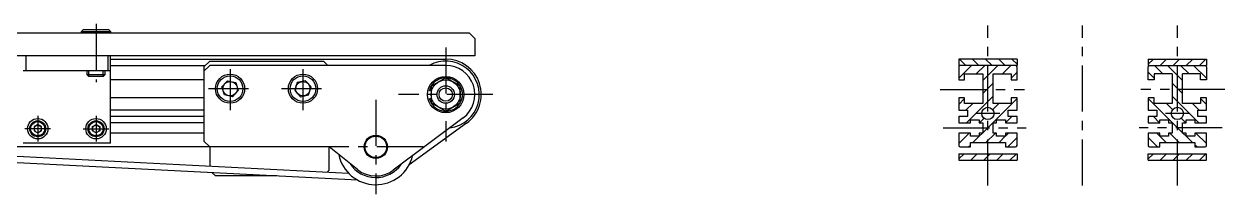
# Model space of a CAD drawing. Extents: x -5 to 1669, y -24 to 976.
# Drawn here: x 1257.1 to 1669.2, y 123.6 to 182.1 of the extents above; entities that cross this region are included whole.
import ezdxf

# ---------------------------------------------------------------- set-up
doc = ezdxf.new("R2010")
doc.units = 0
doc.header["$LTSCALE"] = 0.5
doc.linetypes.add('CENTER', pattern=[50.8, 31.75, -6.35, 6.35, -6.35])
for name, color, linetype in [('MSM_CENTER', 1, 'CENTER'), ('MSM_CONTINUOUS', 7, 'CONTINUOUS'), ('MSM_NARROW', 5, 'CONTINUOUS')]:
    doc.layers.add(name, color=color, linetype=linetype)

msp = doc.modelspace()

# ---------------------------------------------------------------- linework, layer by layer
at = {"layer": 'MSM_CENTER'}
for p, q in [((1281.78, 182.05), (1281.78, 162.05)), ((1587.83, 126.52), (1587.83, 181.56)), ((1620.33, 126.52), (1620.33, 181.56)), ((1652.83, 126.52), (1652.83, 181.56)), ((1401.78, 174), (1401.78, 141.6)), ((1327.78, 166.49), (1327.78, 152.4)), ((1352.78, 166.49), (1352.78, 152.4)), ((1334.12, 159.8), (1320.38, 159.8)), ((1359.12, 159.8), (1345.38, 159.8)), ((1417.98, 157.8), (1385.58, 157.8)), ((1571.48, 159.5), (1600.39, 159.5)), ((1669.18, 159.5), (1640.26, 159.5)), ((1377.78, 156), (1377.78, 123.6)), ((1261.78, 150.48), (1261.78, 141.62)), ((1281.78, 150.48), (1281.78, 141.62)), ((1591.93, 151.3), (1583.73, 151.3)), ((1656.93, 151.3), (1648.73, 151.3)), ((1266.21, 146.05), (1257.36, 146.05)), ((1277.36, 146.05), (1286.21, 146.05)), ((1572.44, 146.3), (1600.98, 146.3)), ((1668.21, 146.3), (1639.68, 146.3)), ((1393.98, 139.8), (1361.58, 139.8))]:
    msp.add_line(p, q, dxfattribs=at)
at = {"layer": 'MSM_CONTINUOUS'}
for p, q in [((393.78, 179.05), (1409.78, 179.05)), ((1276.78, 179.4), (1277.38, 180)), ((1276.78, 179), (1276.78, 179.4)), ((1286.78, 179.4), (1276.78, 179.4)), ((1286.18, 180), (1277.38, 180)), ((1286.18, 180), (1286.78, 179.4)), ((1286.78, 179.4), (1286.78, 179)), ((1411.78, 177.05), (1409.78, 179.05)), ((1411.78, 177.05), (1411.78, 171.05)), ((1411.78, 171.05), (391.78, 171.05)), ((1257.78, 166.05), (1257.78, 171.05)), ((1285.78, 171.05), (1285.78, 166.05)), ((1286.78, 141.05), (1286.78, 171.05)), ((1286.78, 170), (1401.78, 170)), ((1320.78, 169.3), (1318.78, 167.3)), ((1320.78, 169.3), (1359.78, 169.3)), ((1361.28, 167.8), (1359.78, 169.3)), ((1597.83, 170), (1577.83, 170)), ((1577.83, 170), (1577.83, 167.8)), ((1597.83, 170), (1597.83, 167.8)), ((1642.83, 170), (1662.83, 170)), ((1642.83, 170), (1642.83, 167.8)), ((1662.83, 170), (1662.83, 167.8)), ((1256.78, 166.05), (1286.78, 166.05)), ((1278.78, 164.54), (1278.78, 166.05)), ((1284.78, 166.05), (1284.78, 164.54)), ((1286.78, 167.8), (1319.28, 167.8)), ((1318.78, 165.8), (1320.78, 167.8)), ((1318.78, 167.3), (1318.78, 141.8)), ((1401.78, 167.8), (1320.78, 167.8)), ((1597.83, 167.8), (1577.83, 167.8)), ((1577.83, 167.3), (1577.83, 162.9)), ((1597.33, 167.8), (1578.33, 167.8)), ((1579.83, 164.9), (1586.03, 164.9)), ((1579.83, 162.9), (1579.83, 164.9)), ((1586.03, 164.9), (1586.03, 154.7)), ((1589.63, 164.9), (1595.83, 164.9)), ((1589.63, 154.7), (1589.63, 164.9)), ((1595.83, 164.9), (1595.83, 162.9)), ((1597.83, 162.9), (1597.83, 167.3)), ((1642.83, 167.8), (1662.83, 167.8)), ((1642.83, 162.9), (1642.83, 167.3)), ((1643.33, 167.8), (1662.33, 167.8)), ((1644.83, 164.9), (1644.83, 162.9)), ((1651.03, 164.9), (1644.83, 164.9)), ((1651.03, 164.9), (1651.03, 154.7)), ((1654.63, 154.7), (1654.63, 164.9)), ((1660.83, 164.9), (1654.63, 164.9)), ((1660.83, 162.9), (1660.83, 164.9)), ((1662.83, 167.3), (1662.83, 162.9)), ((1284.78, 164.54), (1278.78, 164.54)), ((1279.33, 164), (1278.78, 164.54)), ((1284.24, 164), (1279.33, 164)), ((1284.78, 164.54), (1284.24, 164)), ((1318.78, 162.9), (1286.78, 162.9)), ((1324.97, 160.43), (1326.92, 162.55)), ((1326.92, 162.55), (1329.74, 161.93)), ((1329.74, 161.93), (1330.6, 159.17)), ((1350.83, 161.93), (1349.97, 159.17)), ((1353.65, 162.55), (1350.83, 161.93)), ((1355.6, 160.43), (1353.65, 162.55)), ((1401.78, 163.57), (1396.78, 160.69)), ((1406.78, 160.69), (1401.78, 163.57)), ((1577.83, 162.9), (1579.83, 162.9)), ((1595.83, 162.9), (1597.83, 162.9)), ((1644.83, 162.9), (1642.83, 162.9)), ((1662.83, 162.9), (1660.83, 162.9)), ((1318.78, 156.7), (1286.78, 156.7)), ((1325.83, 157.67), (1324.97, 160.43)), ((1328.65, 157.05), (1325.83, 157.67)), ((1330.6, 159.17), (1328.65, 157.05)), ((1349.97, 159.17), (1351.92, 157.05)), ((1351.92, 157.05), (1354.74, 157.67)), ((1354.74, 157.67), (1355.6, 160.43)), ((1396.22, 159.24), (1396.78, 160.67)), ((1396.22, 159.24), (1396.78, 159.24)), ((1396.78, 160.69), (1396.78, 154.91)), ((1406.78, 154.91), (1406.78, 160.69)), ((1577.83, 156.7), (1577.83, 152.4)), ((1579.83, 156.7), (1577.83, 156.7)), ((1579.83, 154.7), (1579.83, 156.7)), ((1595.83, 156.7), (1595.83, 154.7)), ((1597.83, 156.7), (1595.83, 156.7)), ((1597.83, 152.4), (1597.83, 156.7)), ((1642.83, 156.7), (1642.83, 152.4)), ((1644.83, 156.7), (1642.83, 156.7)), ((1644.83, 154.7), (1644.83, 156.7)), ((1660.83, 156.7), (1660.83, 154.7)), ((1662.83, 156.7), (1660.83, 156.7)), ((1662.83, 152.4), (1662.83, 156.7)), ((1396.78, 156.36), (1396.22, 156.36)), ((1396.75, 155.02), (1396.22, 156.36)), ((1396.78, 154.96), (1396.75, 155.02)), ((1396.78, 154.91), (1401.78, 152.03)), ((1401.78, 152.03), (1406.78, 154.91)), ((1586.03, 154.7), (1579.83, 154.7)), ((1595.83, 154.7), (1589.63, 154.7)), ((1651.03, 154.7), (1644.83, 154.7)), ((1660.83, 154.7), (1654.63, 154.7)), ((1318.78, 152.4), (1286.78, 152.4)), ((1318.78, 150.2), (1286.78, 150.2)), ((1407.78, 149.8), (1383.78, 131.8)), ((1577.83, 152.4), (1580.83, 152.4)), ((1577.83, 150.2), (1577.83, 148.05)), ((1580.83, 150.2), (1577.83, 150.2)), ((1580.83, 152.4), (1580.83, 150.2)), ((1581.83, 149.15), (1584.83, 149.15)), ((1581.83, 148.05), (1581.83, 149.15)), ((1584.83, 149.15), (1584.83, 148.05)), ((1590.83, 149.15), (1593.83, 149.15)), ((1590.83, 148.05), (1590.83, 149.15)), ((1593.83, 149.15), (1593.83, 148.05)), ((1594.83, 152.4), (1597.83, 152.4)), ((1594.83, 150.2), (1594.83, 152.4)), ((1597.83, 150.2), (1594.83, 150.2)), ((1597.83, 148.05), (1597.83, 150.2)), ((1642.83, 152.4), (1645.83, 152.4)), ((1642.83, 150.2), (1642.83, 148.05)), ((1645.83, 150.2), (1642.83, 150.2)), ((1645.83, 152.4), (1645.83, 150.2)), ((1646.83, 149.15), (1649.83, 149.15)), ((1646.83, 148.05), (1646.83, 149.15)), ((1649.83, 149.15), (1649.83, 148.05)), ((1655.83, 149.15), (1658.83, 149.15)), ((1655.83, 148.05), (1655.83, 149.15)), ((1658.83, 149.15), (1658.83, 148.05)), ((1659.83, 152.4), (1662.83, 152.4)), ((1659.83, 150.2), (1659.83, 152.4)), ((1662.83, 150.2), (1659.83, 150.2)), ((1662.83, 148.05), (1662.83, 150.2)), ((1260.54, 146.78), (1260.53, 145.33)), ((1260.53, 145.33), (1261.78, 144.61)), ((1261.79, 147.49), (1260.54, 146.78)), ((1261.78, 144.61), (1263.03, 145.32)), ((1263.04, 146.77), (1261.79, 147.49)), ((1263.03, 145.32), (1263.04, 146.77)), ((1280.53, 146.77), (1281.78, 147.49)), ((1280.54, 145.32), (1280.53, 146.77)), ((1281.79, 144.61), (1280.54, 145.32)), ((1281.78, 147.49), (1283.03, 146.78)), ((1283.04, 145.33), (1281.79, 144.61)), ((1283.03, 146.78), (1283.04, 145.33)), ((1318.78, 148.05), (1286.78, 148.05)), ((1318.78, 144.55), (1286.78, 144.55)), ((1408.95, 147.93), (1389.21, 133.61)), ((1577.83, 148.05), (1581.83, 148.05)), ((1581.83, 144.55), (1577.83, 144.55)), ((1577.83, 144.55), (1577.83, 140.3)), ((1581.83, 143.45), (1581.83, 144.55)), ((1584.83, 148.05), (1586.03, 148.05)), ((1584.83, 144.55), (1584.83, 143.45)), ((1586.03, 144.55), (1584.83, 144.55)), ((1586.03, 148.05), (1586.03, 144.55)), ((1589.63, 148.05), (1590.83, 148.05)), ((1589.63, 144.55), (1589.63, 148.05)), ((1590.83, 144.55), (1589.63, 144.55)), ((1590.83, 143.45), (1590.83, 144.55)), ((1593.83, 148.05), (1597.83, 148.05)), ((1593.83, 144.55), (1593.83, 143.45)), ((1597.83, 144.55), (1593.83, 144.55)), ((1597.83, 140.3), (1597.83, 144.55)), ((1642.83, 148.05), (1646.83, 148.05)), ((1642.83, 144.55), (1642.83, 140.3)), ((1646.83, 144.55), (1642.83, 144.55)), ((1646.83, 143.45), (1646.83, 144.55)), ((1649.83, 148.05), (1651.03, 148.05)), ((1649.83, 144.55), (1649.83, 143.45)), ((1651.03, 144.55), (1649.83, 144.55)), ((1651.03, 148.05), (1651.03, 144.55)), ((1654.63, 148.05), (1655.83, 148.05)), ((1654.63, 144.55), (1654.63, 148.05)), ((1655.83, 144.55), (1654.63, 144.55)), ((1655.83, 143.45), (1655.83, 144.55)), ((1658.83, 148.05), (1662.83, 148.05)), ((1658.83, 144.55), (1658.83, 143.45)), ((1662.83, 144.55), (1658.83, 144.55)), ((1662.83, 140.3), (1662.83, 144.55)), ((1286.78, 141.05), (1256.78, 141.05)), ((1320.78, 139.8), (1318.78, 141.8)), ((1584.83, 143.45), (1581.83, 143.45)), ((1581.83, 141.3), (1593.83, 141.3)), ((1581.83, 139.8), (1581.83, 141.3)), ((1593.83, 143.45), (1590.83, 143.45)), ((1593.83, 141.3), (1593.83, 139.8)), ((1649.83, 143.45), (1646.83, 143.45)), ((1646.83, 141.3), (1658.83, 141.3)), ((1646.83, 139.8), (1646.83, 141.3)), ((1658.83, 143.45), (1655.83, 143.45)), ((1658.83, 141.3), (1658.83, 139.8)), ((1238.26, 137.4), (1368.46, 130.74)), ((1361.78, 139.8), (1239.28, 139.8)), ((1320.78, 139.8), (1320.78, 133.18)), ((1371.53, 131.99), (1361.78, 139.8)), ((1361.78, 131.8), (1361.78, 139.8)), ((1577.83, 137.46), (1577.83, 135.26)), ((1577.83, 137.46), (1597.83, 137.46)), ((1578.33, 139.8), (1581.83, 139.8)), ((1593.83, 139.8), (1597.33, 139.8)), ((1597.83, 137.46), (1597.83, 135.26)), ((1642.83, 135.26), (1642.83, 137.46)), ((1642.83, 137.46), (1662.83, 137.46)), ((1643.33, 139.8), (1646.83, 139.8)), ((1658.83, 139.8), (1662.33, 139.8)), ((1662.83, 135.26), (1662.83, 137.46)), ((1371.58, 128.38), (1237.34, 135.24)), ((1577.83, 135.26), (1597.83, 135.26)), ((1642.83, 135.26), (1662.83, 135.26)), ((1322.78, 129.8), (1321.65, 130.93)), ((1343.77, 129.8), (1322.78, 129.8)), ((1361.1, 131.12), (1361.78, 131.8))]:
    msp.add_line(p, q, dxfattribs=at)
for centre, radius in [((1327.78, 159.8), 5), ((1327.78, 159.8), 4.4), ((1327.78, 159.8), 2.5), ((1352.78, 159.8), 5), ((1352.78, 159.8), 4.4), ((1352.78, 159.8), 2.5), ((1401.78, 157.8), 6.25), ((1401.78, 157.8), 5), ((1401.78, 157.8), 3), ((1401.78, 157.8), 2.3), ((1587.83, 151.3), 2.1), ((1652.83, 151.3), 2.1), ((1261.78, 146.05), 3.5), ((1261.78, 146.05), 2.75), ((1261.78, 146.05), 2.45), ((1281.78, 146.05), 3.5), ((1281.78, 146.05), 2.75), ((1281.78, 146.05), 2.45), ((1261.78, 146.05), 1.25), ((1281.78, 146.05), 1.25), ((1377.78, 139.8), 4), ((1377.78, 139.8), 3.7)]:
    msp.add_circle(centre, radius, dxfattribs=at)
for centre, radius, start, end in [((1401.78, 157.8), 11.5, 277.2781, 119.5918), ((1401.78, 157.8), 12.2, 305.9627, 90), ((1401.78, 157.8), 10, 306.8699, 90), ((1578.33, 167.3), 0.5, 90, 180), ((1597.33, 167.3), 0.5, 0, 90), ((1643.33, 167.3), 0.5, 90, 180), ((1662.33, 167.3), 0.5, 0, 90), ((1401.78, 157.8), 5.75, 90.4082, 149.5918), ((1401.78, 157.8), 5.75, 30.4082, 89.5918), ((1401.78, 157.8), 5.75, 330.4082, 29.5918), ((1401.78, 157.8), 5.75, 210.4082, 269.5918), ((1401.78, 157.8), 5.75, 270.4082, 329.5918), ((1578.33, 140.3), 0.5, 180, 270), ((1597.33, 140.3), 0.5, 270, 360), ((1643.33, 140.3), 0.5, 180, 270), ((1662.33, 140.3), 0.5, 270, 360), ((1377.78, 139.8), 13, 191.6027, 346.585), ((1377.78, 139.8), 10.54, 212.9, 325.2877), ((1377.78, 139.8), 10, 231.3178, 306.8699)]:
    msp.add_arc(centre, radius, start, end, dxfattribs=at)
at = {"layer": 'MSM_NARROW'}
for p, q in [((1578.06, 170), (1580.26, 167.8)), ((1582.55, 170), (1584.75, 167.8)), ((1587.04, 170), (1589.24, 167.8)), ((1591.53, 170), (1593.73, 167.8)), ((1596.02, 170), (1597.83, 168.2)), ((1644.63, 170), (1642.83, 168.2)), ((1649.12, 170), (1646.92, 167.8)), ((1653.61, 170), (1651.41, 167.8)), ((1658.1, 170), (1655.9, 167.8)), ((1662.59, 170), (1660.39, 167.8)), ((1279.33, 164), (1279.33, 166.05)), ((1284.24, 164), (1284.24, 166.05)), ((1577.83, 163.39), (1582.23, 167.8)), ((1583.82, 164.9), (1586.72, 167.8)), ((1586.03, 162.61), (1591.21, 167.8)), ((1592.8, 164.9), (1595.7, 167.8)), ((1595.83, 163.43), (1597.83, 165.43)), ((1644.83, 163.43), (1642.83, 165.43)), ((1647.85, 164.9), (1644.95, 167.8)), ((1654.63, 162.61), (1649.44, 167.8)), ((1656.83, 164.9), (1653.93, 167.8)), ((1662.83, 163.39), (1658.42, 167.8)), ((1586.03, 158.12), (1589.63, 161.72)), ((1654.63, 158.12), (1651.03, 161.72)), ((1580.44, 148.05), (1589.63, 157.23)), ((1660.21, 148.05), (1651.03, 157.23)), ((1577.83, 154.41), (1579.83, 156.41)), ((1580.3, 152.4), (1582.6, 154.7)), ((1586.03, 144.65), (1597.83, 156.45)), ((1589.48, 152.6), (1591.58, 154.7)), ((1654.63, 144.65), (1642.83, 156.45)), ((1651.17, 152.6), (1649.07, 154.7)), ((1660.35, 152.4), (1658.05, 154.7)), ((1662.83, 154.41), (1660.83, 156.41)), ((1577.83, 149.92), (1578.1, 150.2)), ((1584.93, 148.05), (1586.53, 149.65)), ((1593.91, 148.05), (1596.06, 150.2)), ((1646.74, 148.05), (1644.59, 150.2)), ((1655.72, 148.05), (1654.12, 149.65)), ((1662.83, 149.92), (1662.55, 150.2)), ((1577.83, 140.94), (1581.43, 144.55)), ((1584.83, 143.45), (1585.92, 144.55)), ((1587.16, 141.3), (1590.41, 144.55)), ((1593.83, 143.47), (1594.9, 144.55)), ((1646.83, 143.47), (1645.75, 144.55)), ((1653.49, 141.3), (1650.24, 144.55)), ((1655.83, 143.45), (1654.73, 144.55)), ((1662.83, 140.94), (1659.22, 144.55)), ((1581.17, 139.8), (1581.83, 140.45)), ((1582.67, 141.3), (1584.82, 143.45)), ((1591.65, 141.3), (1593.8, 143.45)), ((1594.64, 139.8), (1597.83, 142.98)), ((1646.01, 139.8), (1642.83, 142.98)), ((1649, 141.3), (1646.85, 143.45)), ((1657.98, 141.3), (1655.83, 143.45)), ((1659.48, 139.8), (1658.83, 140.45)), ((1579.63, 137.46), (1577.83, 135.65)), ((1584.12, 137.46), (1581.92, 135.26)), ((1588.61, 137.46), (1586.41, 135.26)), ((1593.1, 137.46), (1590.9, 135.26)), ((1597.59, 137.46), (1595.39, 135.26)), ((1644.63, 137.46), (1642.83, 135.65)), ((1649.12, 137.46), (1646.92, 135.26)), ((1653.61, 137.46), (1651.41, 135.26)), ((1658.1, 137.46), (1655.9, 135.26)), ((1662.59, 137.46), (1660.39, 135.26))]:
    msp.add_line(p, q, dxfattribs=at)

doc.saveas('drawing.dxf')
